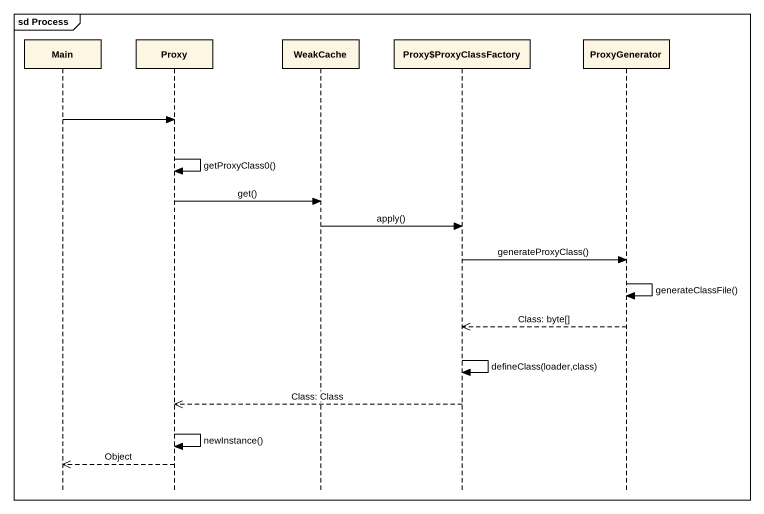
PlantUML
@startuml
mainframe sd Process
hide footbox
participant Main
participant Proxy
participant WeakCache
participant "Proxy~$ProxyClassFactory" as Proxy_ProxyClassFactory
participant ProxyGenerator

Main -> Proxy
Proxy -> Proxy : getProxyClass0()
Proxy -> WeakCache : get()
WeakCache -> Proxy_ProxyClassFactory : apply()
Proxy_ProxyClassFactory -> ProxyGenerator : generateProxyClass()
ProxyGenerator -> ProxyGenerator : generateClassFile()
ProxyGenerator -->> Proxy_ProxyClassFactory : Class: byte[]
Proxy_ProxyClassFactory -> Proxy_ProxyClassFactory : defineClass(loader,class)
Proxy_ProxyClassFactory -->> Proxy : Class: Class
Proxy -> Proxy : newInstance()
Proxy -->> Main : Object
@enduml
